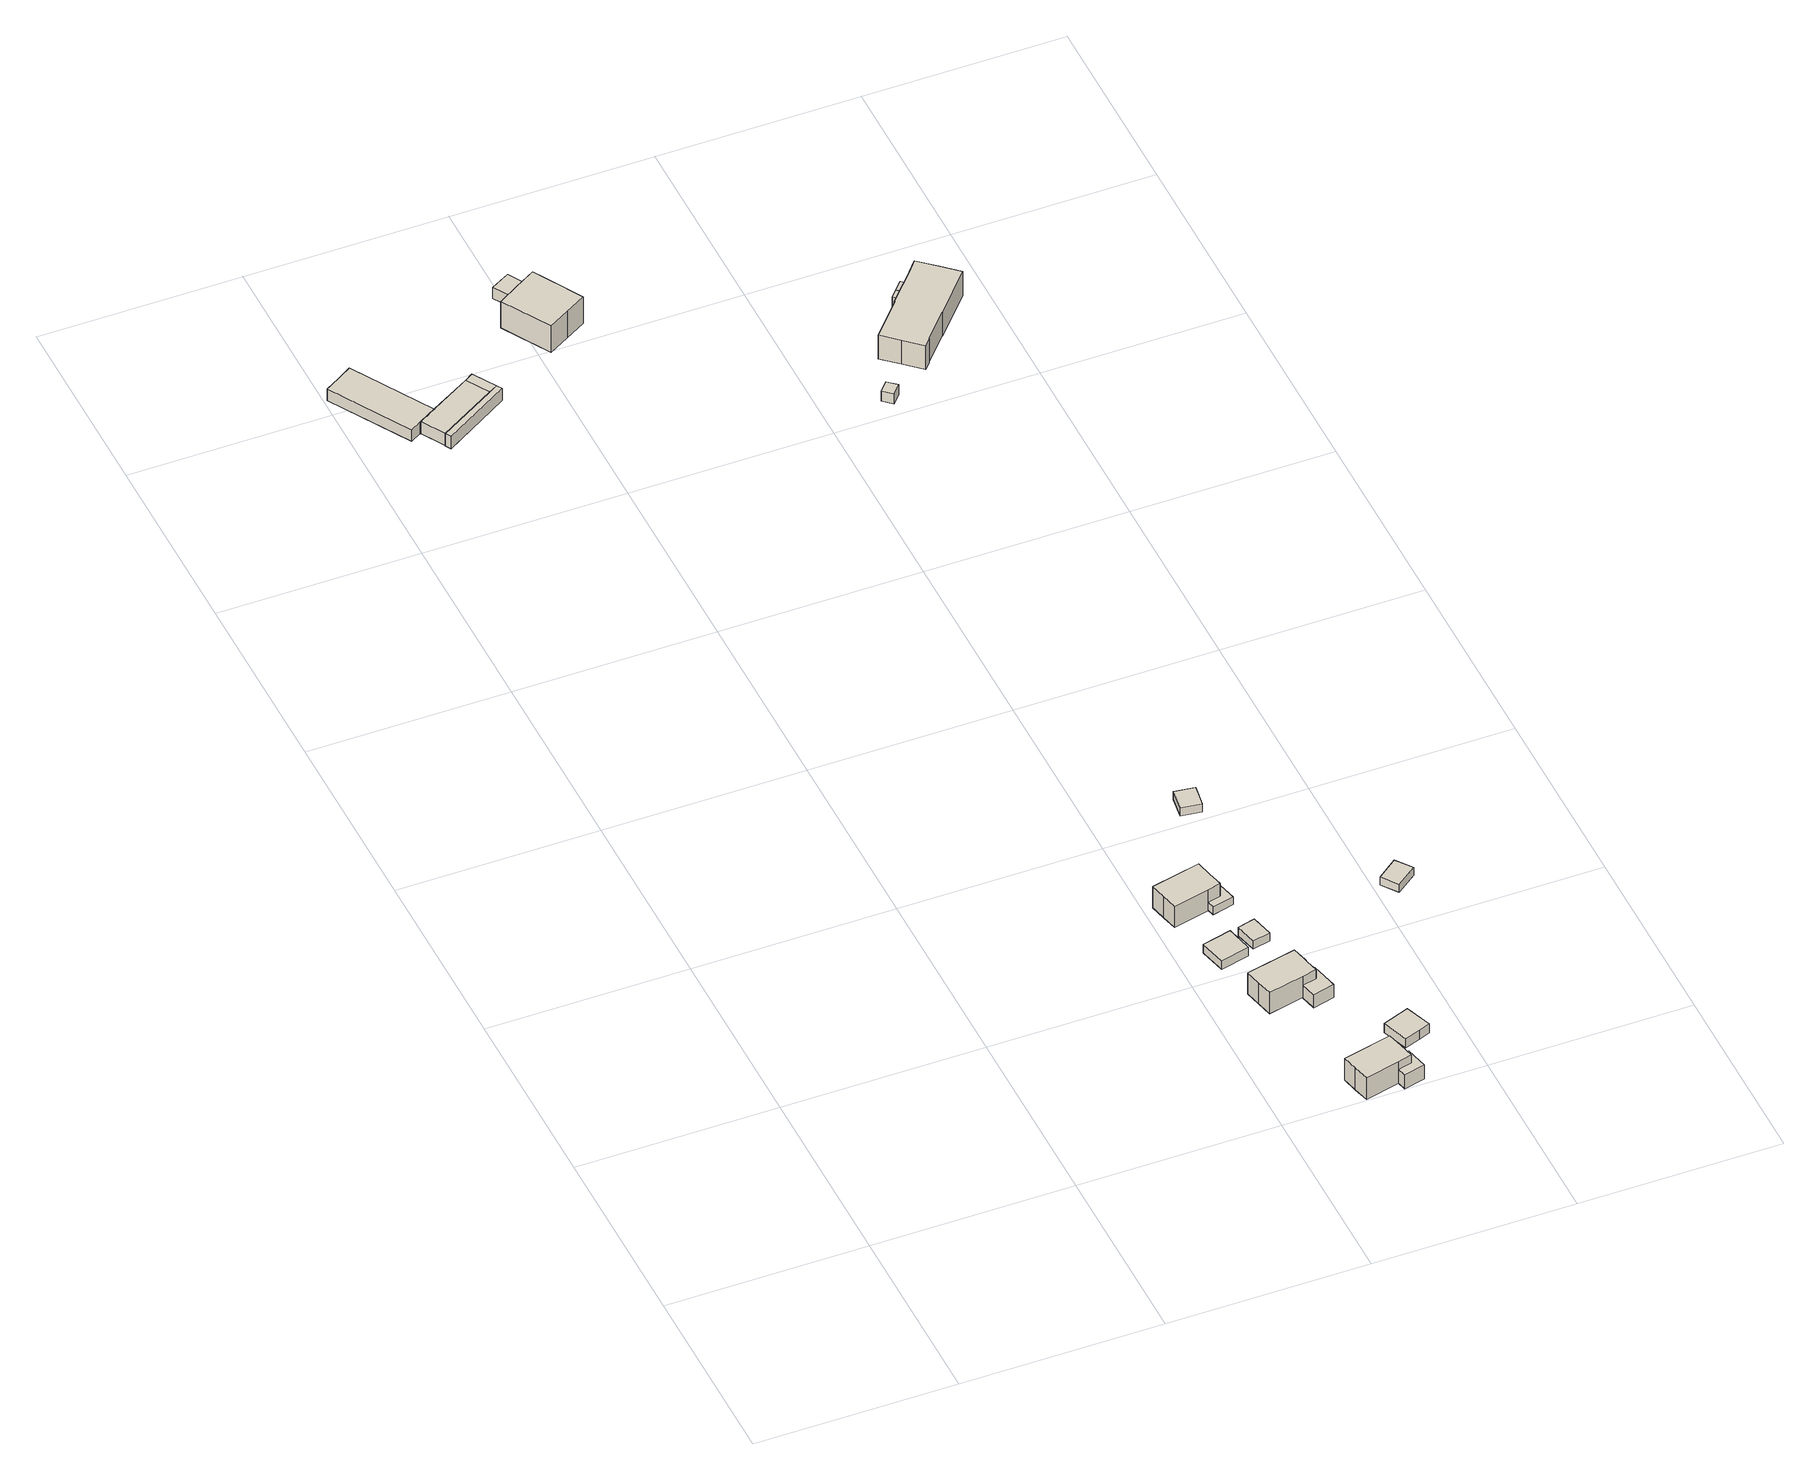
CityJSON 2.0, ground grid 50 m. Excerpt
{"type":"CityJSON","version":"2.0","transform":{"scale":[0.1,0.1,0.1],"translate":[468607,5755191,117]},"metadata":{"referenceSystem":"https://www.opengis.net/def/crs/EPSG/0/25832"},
"CityObjects":{
"building1":{"type":"Building","attributes":{"Gemeindeschluessel":"05711000","BezugspunktDach":"2000","function":"31001_2100","measuredHeight":4.63},"address":[{"country":"Germany","locality":"Bielefeld","thoroughfareNumber":"47a","thoroughfareName":"Siekkamp"}],"geometry":[{"type":"Solid","lod":"1","boundaries":[[[[0,1,2,3,4,5,6,7]],[[8,9,10,11,12,13,14,15]],[[8,15,7,6]],[[9,8,6,5]],[[10,9,5,4]],[[11,10,4,3]],[[12,11,3,2]],[[13,12,2,1]],[[14,13,1,0]],[[15,14,0,7]]]]}]},
"building2":{"type":"Building","attributes":{"Gemeindeschluessel":"05711000","BezugspunktDach":"2000","function":"31001_2100","measuredHeight":3.66},"address":[{"country":"Germany","locality":"Bielefeld","thoroughfareNumber":"47a","thoroughfareName":"Siekkamp"}],"geometry":[{"type":"Solid","lod":"1","boundaries":[[[[16,17,18,19,20]],[[21,22,23,24,25]],[[21,25,20,19]],[[22,21,19,18]],[[23,22,18,17]],[[24,23,17,16]],[[25,24,16,20]]]]}]},
"building3":{"type":"Building","attributes":{"Gemeindeschluessel":"05711000","BezugspunktDach":"2000","function":"51009_1610","measuredHeight":3.7},"address":[{"country":"Germany"}],"geometry":[{"type":"Solid","lod":"1","boundaries":[[[[26,20,19,27,28]],[[29,30,31,32,33]],[[29,33,28,27]],[[30,29,27,19]],[[31,30,19,20]],[[32,31,20,26]],[[33,32,26,28]]]]}]},
"building4":{"type":"Building","attributes":{"Gemeindeschluessel":"05711000","BezugspunktDach":"2000","function":"51009_1610","measuredHeight":3.52},"address":[{"country":"Germany"}],"geometry":[{"type":"Solid","lod":"1","boundaries":[[[[34,16,20,26]],[[35,36,37,38]],[[35,38,26,20]],[[36,35,20,16]],[[37,36,16,34]],[[38,37,34,26]]]]}]},
"building5":{"type":"Building","attributes":{"Gemeindeschluessel":"05711000","BezugspunktDach":"2000","function":"31001_1010","measuredHeight":8.97},"address":[{"country":"Germany","locality":"Bielefeld","thoroughfareNumber":"69","thoroughfareName":"Siekkamp"}],"geometry":[{"type":"Solid","lod":"1","boundaries":[[[[39,40,41,42,43,44,45]],[[46,47,48,49,50,51,52]],[[46,52,45,44]],[[47,46,44,43]],[[48,47,43,42]],[[49,48,42,41]],[[50,49,41,40]],[[51,50,40,39]],[[52,51,39,45]]]]}]},
"building6":{"type":"Building","attributes":{"Gemeindeschluessel":"05711000","BezugspunktDach":"2000","function":"31001_2460","measuredHeight":2.6},"address":[{"country":"Germany","locality":"Bielefeld","thoroughfareNumber":"67","thoroughfareName":"Siekkamp"}],"geometry":[{"type":"Solid","lod":"1","boundaries":[[[[53,54,55,56]],[[57,58,59,60]],[[57,60,56,55]],[[58,57,55,54]],[[59,58,54,53]],[[60,59,53,56]]]]}]},
"building7":{"type":"Building","attributes":{"Gemeindeschluessel":"05711000","BezugspunktDach":"2000","function":"31001_1010","measuredHeight":8.95},"address":[{"country":"Germany","locality":"Bielefeld","thoroughfareNumber":"67","thoroughfareName":"Siekkamp"}],"geometry":[{"type":"Solid","lod":"1","boundaries":[[[[61,62,63,64,65,66,67,68]],[[69,70,71,72,73,74,75,76]],[[69,76,68,67]],[[70,69,67,66]],[[71,70,66,65]],[[72,71,65,64]],[[73,72,64,63]],[[74,73,63,62]],[[75,74,62,61]],[[76,75,61,68]]]]}]},
"building8":{"type":"Building","attributes":{"Gemeindeschluessel":"05711000","BezugspunktDach":"2000","function":"31001_1010","measuredHeight":8.84},"address":[{"country":"Germany","locality":"Bielefeld","thoroughfareNumber":"65","thoroughfareName":"Siekkamp"}],"geometry":[{"type":"Solid","lod":"1","boundaries":[[[[77,78,79,80,81,82,83,84]],[[85,86,87,88,89,90,91,92]],[[85,92,84,83]],[[86,85,83,82]],[[87,86,82,81]],[[88,87,81,80]],[[89,88,80,79]],[[90,89,79,78]],[[91,90,78,77]],[[92,91,77,84]]]]}]},
"building9":{"type":"Building","attributes":{"Gemeindeschluessel":"05711000","BezugspunktDach":"2000","function":"31001_9998","measuredHeight":5.57},"address":[{"country":"Germany","locality":"Bielefeld","thoroughfareNumber":"69","thoroughfareName":"Siekkamp"}],"geometry":[{"type":"Solid","lod":"1","boundaries":[[[[93,94,95,96,97,98]],[[99,100,101,102,103,104]],[[99,104,98,97]],[[100,99,97,96]],[[101,100,96,95]],[[102,101,95,94]],[[103,102,94,93]],[[104,103,93,98]]]]}]},
"building10":{"type":"Building","attributes":{"Gemeindeschluessel":"05711000","BezugspunktDach":"2000","function":"31001_1010","measuredHeight":3.9},"address":[{"country":"Germany","locality":"Bielefeld","thoroughfareNumber":"67","thoroughfareName":"Siekkamp"}],"geometry":[{"type":"Solid","lod":"1","boundaries":[[[[105,106,107,108,109,110]],[[111,112,113,114,115,116]],[[111,116,110,109]],[[112,111,109,108]],[[113,112,108,107]],[[114,113,107,106]],[[115,114,106,105]],[[116,115,105,110]]]]}]},
"building11":{"type":"Building","attributes":{"Gemeindeschluessel":"05711000","BezugspunktDach":"2000","function":"31001_9998","measuredHeight":3.12},"address":[{"country":"Germany","locality":"Bielefeld","thoroughfareNumber":"67","thoroughfareName":"Siekkamp"}],"geometry":[{"type":"Solid","lod":"1","boundaries":[[[[117,118,119,120]],[[121,122,123,124]],[[121,124,120,119]],[[122,121,119,118]],[[123,122,118,117]],[[124,123,117,120]]]]}]},
"building12":{"type":"Building","attributes":{"Gemeindeschluessel":"05711000","BezugspunktDach":"2000","function":"31001_9998","measuredHeight":2.36},"address":[{"country":"Germany","locality":"Bielefeld","thoroughfareNumber":"65","thoroughfareName":"Siekkamp"}],"geometry":[{"type":"Solid","lod":"1","boundaries":[[[[125,126,127,128,129,130]],[[131,132,133,134,135,136]],[[131,136,130,129]],[[132,131,129,128]],[[133,132,128,127]],[[134,133,127,126]],[[135,134,126,125]],[[136,135,125,130]]]]}]},
"building13":{"type":"Building","attributes":{"Gemeindeschluessel":"05711000","BezugspunktDach":"2000","function":"31001_2460","measuredHeight":2.66},"address":[{"country":"Germany","locality":"Bielefeld","thoroughfareNumber":"69","thoroughfareName":"Siekkamp"}],"geometry":[{"type":"Solid","lod":"1","boundaries":[[[[137,138,139,140,141,142]],[[143,144,145,146,147,148]],[[143,148,142,141]],[[144,143,141,140]],[[145,144,140,139]],[[146,145,139,138]],[[147,146,138,137]],[[148,147,137,142]]]]}]},
"building14":{"type":"Building","attributes":{"Gemeindeschluessel":"05711000","function":"31001_1010"},"address":[{"country":"Germany","locality":"Bielefeld","thoroughfareNumber":"49","thoroughfareName":"Siekkamp"}],"children":["building14-1","building14-2"]},
"building14-1":{"type":"BuildingPart","attributes":{"BezugspunktDach":"2000","measuredHeight":11.43},"parents":["building14"],"geometry":[{"type":"Solid","lod":"1","boundaries":[[[[149,150,151,152,153,154,155,156,157]],[[158,159,160,161,162,163,164,165,166]],[[158,166,157,156]],[[159,158,156,155]],[[160,159,155,154]],[[161,160,154,153]],[[162,161,153,152]],[[163,162,152,151]],[[164,163,151,150]],[[165,164,150,149]],[[166,165,149,157]]]]}]},
"building14-2":{"type":"BuildingPart","attributes":{"BezugspunktDach":"2000","measuredHeight":2.94},"address":[{"country":"Germany","locality":"Bielefeld","thoroughfareNumber":"49","thoroughfareName":"Siekkamp"}],"parents":["building14"],"geometry":[{"type":"Solid","lod":"1","boundaries":[[[[167,168,169,170]],[[171,172,173,174]],[[171,174,170,169]],[[172,171,169,168]],[[173,172,168,167]],[[174,173,167,170]]]]}]},
"building15":{"type":"Building","attributes":{"Gemeindeschluessel":"05711000","BezugspunktDach":"2000","function":"51009_1611","measuredHeight":3.21},"address":[{"country":"Germany"}],"geometry":[{"type":"Solid","lod":"1","boundaries":[[[[175,176,177,178]],[[179,180,181,182]],[[179,182,178,177]],[[180,179,177,176]],[[181,180,176,175]],[[182,181,175,178]]]]}]},
"building16":{"type":"Building","attributes":{"Gemeindeschluessel":"05711000","BezugspunktDach":"2000","function":"31001_9998","measuredHeight":2.94},"address":[{"country":"Germany"}],"geometry":[{"type":"Solid","lod":"1","boundaries":[[[[183,184,185,186]],[[187,188,189,190]],[[187,190,186,185]],[[188,187,185,184]],[[189,188,184,183]],[[190,189,183,186]]]]}]},
"building17":{"type":"Building","attributes":{"Gemeindeschluessel":"05711000","BezugspunktDach":"2000","function":"31001_9998","measuredHeight":2.68},"address":[{"country":"Germany","locality":"Bielefeld","thoroughfareNumber":"67","thoroughfareName":"Siekkamp"}],"geometry":[{"type":"Solid","lod":"1","boundaries":[[[[191,192,193,194]],[[195,196,197,198]],[[195,198,194,193]],[[196,195,193,192]],[[197,196,192,191]],[[198,197,191,194]]]]}]},
"building18":{"type":"Building","attributes":{"Gemeindeschluessel":"05711000","BezugspunktDach":"2000","function":"31001_9998","measuredHeight":4.08},"address":[{"country":"Germany","locality":"Bielefeld","thoroughfareNumber":"53","thoroughfareName":"Siekkamp"}],"geometry":[{"type":"Solid","lod":"1","boundaries":[[[[199,200,201,202]],[[203,204,205,206]],[[203,206,202,201]],[[204,203,201,200]],[[205,204,200,199]],[[206,205,199,202]]]]}]},
"building19":{"type":"Building","attributes":{"Gemeindeschluessel":"05711000","function":"31001_1010"},"address":[{"country":"Germany","locality":"Bielefeld","thoroughfareNumber":"53","thoroughfareName":"Siekkamp"}],"children":["building19-1","building19-2","building19-3"]},
"building19-1":{"type":"BuildingPart","attributes":{"BezugspunktDach":"2000","measuredHeight":9.53},"parents":["building19"],"geometry":[{"type":"Solid","lod":"1","boundaries":[[[[207,208,209,210,211,212,213,214,215,216,217,218,219,220,221]],[[222,223,224,225,226,227,228,229,230,231,232,233,234,235,236]],[[222,236,221,220]],[[223,222,220,219]],[[224,223,219,218]],[[225,224,218,217]],[[226,225,217,216]],[[227,226,216,215]],[[228,227,215,214]],[[229,228,214,213]],[[230,229,213,212]],[[231,230,212,211]],[[232,231,211,210]],[[233,232,210,209]],[[234,233,209,208]],[[235,234,208,207]],[[236,235,207,221]]]]}]},
"building19-2":{"type":"BuildingPart","attributes":{"BezugspunktDach":"2000","measuredHeight":3.29},"address":[{"country":"Germany","locality":"Bielefeld","thoroughfareNumber":"53","thoroughfareName":"Siekkamp"}],"parents":["building19"],"geometry":[{"type":"Solid","lod":"1","boundaries":[[[[237,238,239,240]],[[241,242,243,244]],[[241,244,240,239]],[[242,241,239,238]],[[243,242,238,237]],[[244,243,237,240]]]]}]},
"building19-3":{"type":"BuildingPart","attributes":{"BezugspunktDach":"2000","measuredHeight":3.25},"address":[{"country":"Germany","locality":"Bielefeld","thoroughfareNumber":"53","thoroughfareName":"Siekkamp"}],"parents":["building19"],"geometry":[{"type":"Solid","lod":"1","boundaries":[[[[245,237,240,246]],[[244,243,247,248]],[[244,248,246,240]],[[243,244,240,237]],[[247,243,237,245]],[[248,247,245,246]]]]}]}
},
"vertices":[
[196,2877,56],[76,3078,56],[40,3056,56],[3,3034,56],[122,2835,56],[149,2852,56],[150,2850,56],[159,2855,56],[150,2850,21],[149,2852,21],[122,2835,21],[3,3034,21],[40,3056,21],[76,3078,21],[196,2877,21],[159,2855,21],
[296,2936,58],[196,2877,58],[150,2850,58],[184,2792,58],[330,2879,58],[184,2792,22],[150,2850,22],[196,2877,22],[296,2936,22],[330,2879,22],
[352,2892,58],[192,2778,58],[360,2879,58],[192,2778,21],[184,2792,21],[330,2879,21],[352,2892,21],[360,2879,21],
[317,2949,58],[330,2879,23],[296,2936,23],[317,2949,23],[352,2892,23],
[1329,33,72],[1320,72,72],[1310,111,72],[1188,82,72],[1197,43,72],[1207,3,72],[1293,24,72],[1207,3,7],[1197,43,7],[1188,82,7],[1310,111,7],[1320,72,7],[1329,33,7],[1293,24,7],
[1140,610,34],[1067,592,34],[1083,526,34],[1155,543,34],[1083,526,8],[1067,592,8],[1140,610,8],[1155,543,8],
[1247,377,72],[1240,407,72],[1238,417,72],[1229,456,72],[1104,428,72],[1113,388,72],[1122,349,72],[1211,369,72],[1122,349,8],[1113,388,8],[1104,428,8],[1229,456,8],[1238,417,8],[1240,407,8],[1247,377,8],[1211,369,8],
[1165,724,72],[1159,751,72],[1156,763,72],[1147,803,72],[1024,774,72],[1033,734,72],[1042,695,72],[1131,716,72],[1042,695,8],[1033,734,8],[1024,774,8],[1147,803,8],[1156,763,8],[1159,751,8],[1165,724,8],[1131,716,8],
[1339,70,50],[1321,66,50],[1329,33,50],[1293,24,50],[1299,1,50],[1352,14,50],[1299,1,8],[1293,24,8],[1329,33,8],[1321,66,8],[1339,70,8],[1352,14,8],
[1259,412,46],[1240,407,46],[1247,377,46],[1211,369,46],[1221,329,46],[1275,342,46],[1221,329,7],[1211,369,7],[1247,377,7],[1240,407,7],[1259,412,7],[1275,342,7],
[1205,625,33],[1161,614,33],[1174,560,33],[1218,570,33],[1174,560,8],[1161,614,8],[1205,625,8],[1218,570,8],
[1179,756,35],[1159,751,35],[1165,724,35],[1131,716,35],[1136,696,35],[1190,709,35],[1136,696,12],[1131,716,12],[1165,724,12],[1159,751,12],[1179,756,12],[1190,709,12],
[1423,149,35],[1398,215,35],[1376,207,35],[1331,190,35],[1355,124,35],[1393,138,35],[1355,124,8],[1331,190,8],[1376,207,8],[1398,215,8],[1423,149,8],[1393,138,8],
[625,3037,105],[595,3090,105],[570,3133,105],[555,3159,105],[503,3128,105],[454,3098,105],[451,3097,105],[521,2977,105],[573,3007,105],[521,2977,26],[451,3097,26],[454,3098,26],[503,3128,26],[555,3159,26],[570,3133,26],[595,3090,26],[625,3037,26],[573,3007,26],
[594,3147,58],[570,3133,58],[595,3090,58],[619,3104,58],[595,3090,28],[570,3133,28],[594,3147,28],[619,3104,28],
[520,3218,61],[472,3191,61],[496,3151,61],[543,3179,61],[496,3151,28],[472,3191,28],[520,3218,28],[543,3179,28],
[1207,1082,35],[1199,1026,35],[1250,1019,35],[1258,1075,35],[1250,1019,11],[1199,1026,11],[1207,1082,11],[1258,1075,11],
[1568,680,33],[1517,641,33],[1547,602,33],[1598,641,33],[1547,602,9],[1517,641,9],[1568,680,9],[1598,641,9],
[1151,2559,58],[1130,2536,58],[1153,2515,58],[1174,2539,58],[1153,2515,27],[1130,2536,27],[1151,2559,27],[1174,2539,27],
[1394,2822,99],[1351,2860,99],[1326,2830,99],[1306,2808,99],[1289,2790,99],[1256,2753,99],[1257,2752,99],[1179,2666,99],[1220,2629,99],[1262,2591,99],[1278,2609,99],[1278,2610,99],[1340,2679,99],[1341,2678,99],[1436,2784,99],[1341,2678,28],[1340,2679,28],[1278,2610,28],[1278,2609,28],[1262,2591,28],[1220,2629,28],[1179,2666,28],[1257,2752,28],[1256,2753,28],[1289,2790,28],[1306,2808,28],[1326,2830,28],[1351,2860,28],[1394,2822,28],[1436,2784,28],
[1289,2822,65],[1273,2804,65],[1289,2790,65],[1306,2808,65],[1289,2790,32],[1273,2804,32],[1289,2822,32],[1306,2808,32],
[1310,2845,65],[1326,2830,65],[1310,2845,32],[1326,2830,32]
]}
